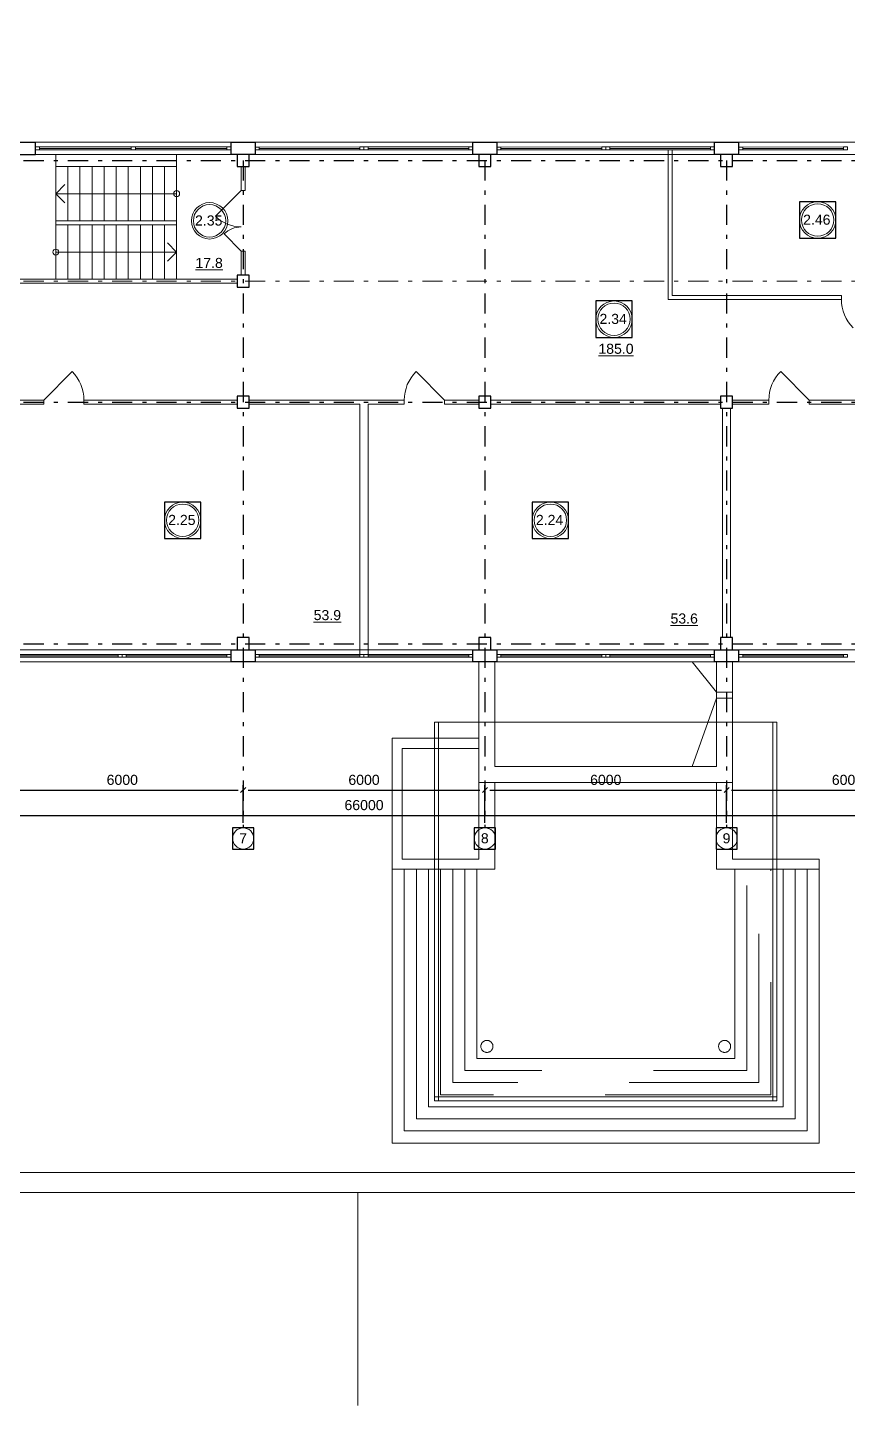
# Model space of a CAD drawing. Header units: metres. Extents: x -5 to 574, y -5 to 79.
# Drawn here: x 420.3 to 440.65, y -5.29 to 28.93 of the extents above; entities that cross this region are included whole.
import ezdxf
from ezdxf.enums import TextEntityAlignment as Align

# ---------------------------------------------------------------- set-up
doc = ezdxf.new("R2010")
doc.units = ezdxf.units.M
doc.header["$MEASUREMENT"] = 0
doc.linetypes.add('( Dashdot )', pattern=[1.001, 0.5, -0.25, 0.001, -0.25])
doc.linetypes.add('DGN Style 3', pattern=[9.681301, 6.915215, -2.766086])
doc.layers.get('DEFPOINTS').update_dxf_attribs({"lineweight": 0})
doc.layers.add('Level 50', color=7, linetype='Continuous', lineweight=0)
doc.layers.add('YOLO_TABLE', color=1, linetype='Continuous')
doc.styles.add('Standard_0', font='arial.ttf')
doc.styles.add('Style-Arial', font='arial.ttf')
doc.dimstyles.get("Standard").update_dxf_attribs({"dimtxt": 0.00018, "dimasz": 0.00018, "dimexe": 0.0002, "dimexo": 0.0625, "dimgap": 9e-05, "dimtad": 0, "dimtih": 1, "dimtoh": 1, "dimdec": 4, "dimlfac": 1000, "dimzin": 0, "dimdsep": 46, "dimtxsty": 'Standard_0', "dimcen": 9e-05, "dimadec": 0, "dimazin": 0, "dimtfac": 1, "dimtdec": 4, "dimtofl": 0, "dimtmove": 0, "dimatfit": 0, "dimfxl": 0.01, "dimfxlon": 1, "dimtolj": 1, "dimtzin": 0, "dimarcsym": 0})

# ---------------------------------------------------------------- blocks, each defined once
blk = doc.blocks.new('*U29')
at = {"color": 7, "linetype": 'Continuous', "lineweight": 0}
blk.add_line((0, -34.987), (0, -29.7), dxfattribs=at)
at = {"color": 7, "linetype": 'Continuous', "lineweight": 0, "flags": 128}
blk.add_lwpolyline([(42.05, 29.7), (42.05, -29.7), (-42.05, -29.7), (-42.05, 29.7), (42.05, 29.7)], close=True, dxfattribs=at)
at = {"layer": 'Level 50', "color": 7, "linetype": 'Continuous', "lineweight": 13}
blk.add_line((41.55, -29.2), (-41.25, -29.2), dxfattribs=at)
blk = doc.blocks.new('_Oblique-1')
at = {"color": 0, "linetype": 'ByBlock', "lineweight": -2}
blk.add_line((0.5, 0.5), (-0.5, -0.5), dxfattribs=at)
blk = doc.blocks.new('*D247')
at = {"color": 0, "linetype": 'Continuous', "lineweight": -2, "transparency": 16777216}
for p, q in [((395.651, 9.181), (395.651, 9.491)), ((395.776, 9.366), (461.526, 9.366)), ((461.651, 9.181), (461.651, 9.491))]:
    blk.add_line(p, q, dxfattribs=at)
at = {"layer": 'DEFPOINTS', "color": 0, "linetype": 'Continuous', "lineweight": 0, "transparency": 16777216}
for p in [(461.651, 9.366), (395.651, 9.056), (461.651, 9.056)]:
    blk.add_point(p, dxfattribs=at)
at = {"color": 0, "linetype": 'Continuous', "lineweight": -2, "transparency": 16777216, "xscale": 0.125, "yscale": 0.125, "zscale": 0.125, "rotation": 180}
blk.add_blockref('_Oblique-1', (395.651, 9.366), dxfattribs=at)
at = {"color": 0, "linetype": 'Continuous', "lineweight": -2, "transparency": 16777216, "xscale": 0.125, "yscale": 0.125, "zscale": 0.125}
blk.add_blockref('_Oblique-1', (461.651, 9.366), dxfattribs=at)
at = {"color": 0, "linetype": 'Continuous', "lineweight": 0, "transparency": 16777216, "insert": (428.651, 9.619), "char_height": 0.25, "attachment_point": 5, "style": 'Style-Arial'}
blk.add_mtext('\\A1;66000', dxfattribs=at)
blk = doc.blocks.new('*D458')
at = {"color": 0, "linetype": 'Continuous', "lineweight": -2, "transparency": 16777216}
for p, q in [((419.651, 9.181), (419.651, 10.119)), ((419.776, 9.994), (425.526, 9.994)), ((425.651, 9.181), (425.651, 10.119))]:
    blk.add_line(p, q, dxfattribs=at)
at = {"layer": 'DEFPOINTS', "color": 0, "linetype": 'Continuous', "lineweight": 0, "transparency": 16777216}
for p in [(425.651, 9.994), (419.651, 9.056), (425.651, 9.056)]:
    blk.add_point(p, dxfattribs=at)
at = {"color": 0, "linetype": 'Continuous', "lineweight": -2, "transparency": 16777216, "xscale": 0.125, "yscale": 0.125, "zscale": 0.125, "rotation": 180}
blk.add_blockref('_Oblique-1', (419.651, 9.994), dxfattribs=at)
at = {"color": 0, "linetype": 'Continuous', "lineweight": -2, "transparency": 16777216, "xscale": 0.125, "yscale": 0.125, "zscale": 0.125}
blk.add_blockref('_Oblique-1', (425.651, 9.994), dxfattribs=at)
at = {"color": 0, "linetype": 'Continuous', "lineweight": 0, "transparency": 16777216, "insert": (422.651, 10.246), "char_height": 0.25, "attachment_point": 5, "style": 'Style-Arial'}
blk.add_mtext('\\A1;6000', dxfattribs=at)
blk = doc.blocks.new('*D459')
at = {"color": 0, "linetype": 'Continuous', "lineweight": -2, "transparency": 16777216}
for p, q in [((425.651, 9.181), (425.651, 10.119)), ((425.776, 9.994), (431.526, 9.994)), ((431.651, 9.181), (431.651, 10.119))]:
    blk.add_line(p, q, dxfattribs=at)
at = {"layer": 'DEFPOINTS', "color": 0, "linetype": 'Continuous', "lineweight": 0, "transparency": 16777216}
for p in [(431.651, 9.994), (425.651, 9.056), (431.651, 9.056)]:
    blk.add_point(p, dxfattribs=at)
at = {"color": 0, "linetype": 'Continuous', "lineweight": -2, "transparency": 16777216, "xscale": 0.125, "yscale": 0.125, "zscale": 0.125, "rotation": 180}
blk.add_blockref('_Oblique-1', (425.651, 9.994), dxfattribs=at)
at = {"color": 0, "linetype": 'Continuous', "lineweight": -2, "transparency": 16777216, "xscale": 0.125, "yscale": 0.125, "zscale": 0.125}
blk.add_blockref('_Oblique-1', (431.651, 9.994), dxfattribs=at)
at = {"color": 0, "linetype": 'Continuous', "lineweight": 0, "transparency": 16777216, "insert": (428.651, 10.246), "char_height": 0.25, "attachment_point": 5, "style": 'Style-Arial'}
blk.add_mtext('\\A1;6000', dxfattribs=at)
blk = doc.blocks.new('*D460')
at = {"color": 0, "linetype": 'Continuous', "lineweight": -2, "transparency": 16777216}
for p, q in [((431.651, 9.181), (431.651, 10.119)), ((431.776, 9.994), (437.526, 9.994)), ((437.651, 9.181), (437.651, 10.119))]:
    blk.add_line(p, q, dxfattribs=at)
at = {"layer": 'DEFPOINTS', "color": 0, "linetype": 'Continuous', "lineweight": 0, "transparency": 16777216}
for p in [(437.651, 9.994), (431.651, 9.056), (437.651, 9.056)]:
    blk.add_point(p, dxfattribs=at)
at = {"color": 0, "linetype": 'Continuous', "lineweight": -2, "transparency": 16777216, "xscale": 0.125, "yscale": 0.125, "zscale": 0.125, "rotation": 180}
blk.add_blockref('_Oblique-1', (431.651, 9.994), dxfattribs=at)
at = {"color": 0, "linetype": 'Continuous', "lineweight": -2, "transparency": 16777216, "xscale": 0.125, "yscale": 0.125, "zscale": 0.125}
blk.add_blockref('_Oblique-1', (437.651, 9.994), dxfattribs=at)
at = {"color": 0, "linetype": 'Continuous', "lineweight": 0, "transparency": 16777216, "insert": (434.651, 10.246), "char_height": 0.25, "attachment_point": 5, "style": 'Style-Arial'}
blk.add_mtext('\\A1;6000', dxfattribs=at)
blk = doc.blocks.new('*D461')
at = {"color": 0, "linetype": 'Continuous', "lineweight": -2, "transparency": 16777216}
for p, q in [((437.651, 9.181), (437.651, 10.119)), ((437.776, 9.994), (443.526, 9.994)), ((443.651, 9.181), (443.651, 10.119))]:
    blk.add_line(p, q, dxfattribs=at)
at = {"layer": 'DEFPOINTS', "color": 0, "linetype": 'Continuous', "lineweight": 0, "transparency": 16777216}
for p in [(443.651, 9.994), (437.651, 9.056), (443.651, 9.056)]:
    blk.add_point(p, dxfattribs=at)
at = {"color": 0, "linetype": 'Continuous', "lineweight": -2, "transparency": 16777216, "xscale": 0.125, "yscale": 0.125, "zscale": 0.125, "rotation": 180}
blk.add_blockref('_Oblique-1', (437.651, 9.994), dxfattribs=at)
at = {"color": 0, "linetype": 'Continuous', "lineweight": -2, "transparency": 16777216, "xscale": 0.125, "yscale": 0.125, "zscale": 0.125}
blk.add_blockref('_Oblique-1', (443.651, 9.994), dxfattribs=at)
at = {"color": 0, "linetype": 'Continuous', "lineweight": 0, "transparency": 16777216, "insert": (440.651, 10.246), "char_height": 0.25, "attachment_point": 5, "style": 'Style-Arial'}
blk.add_mtext('\\A1;6000', dxfattribs=at)

msp = doc.modelspace()

# ---------------------------------------------------------------- linework, layer by layer
at = {"color": 7, "linetype": 'Continuous', "lineweight": 30}
for p in [(420.09957361, 26.07893372), (420.49957361, 25.77893372)]:
    msp.add_line(p, (420.49957361, 26.07893372), dxfattribs=at)
at = {"color": 7, "linetype": 'Continuous', "lineweight": 13}
for p, q in [((420.49957361, 25.77893372), (420.99957361, 25.77893372)), ((420.99957361, 25.47893372), (420.99957361, 25.77893372)), ((423.99957361, 22.67893372), (423.99957361, 25.77893372)), ((425.34957361, 25.77893372), (423.99957361, 25.77893372)), ((420.99957361, 22.69893372), (420.99957361, 25.47893372)), ((425.59957361, 24.87893372), (424.96317751, 24.24253762)), ((425.59957361, 24.87893372), (425.69957361, 24.87893372)), ((423.99957361, 24.12893372), (420.99957361, 24.12893372)), ((425.59957361, 23.37893372), (425.17530954, 23.80319779)), ((425.59957361, 23.37893372), (425.69957361, 23.37893372)), ((440.49957361, 22.27893372), (440.49957361, 22.17893372)), ((420.69957361, 19.67893372), (420.69957361, 19.57893372)), ((421.69957361, 19.67893372), (421.69957361, 19.57893372)), ((429.64957361, 19.67893372), (429.64957361, 19.57893372)), ((430.64957361, 19.67893372), (430.64957361, 19.57893372)), ((438.69957361, 19.67893372), (438.69957361, 19.57893372)), ((439.69957361, 19.67893372), (439.69957361, 19.57893372)), ((431.49957361, 13.17893372), (431.49957361, 11.67893372)), ((431.89957361, 13.17893372), (431.89957361, 11.67893372)), ((431.89957361, 13.17893372), (437.39957361, 13.17893372)), ((437.39957361, 12.42893372), (436.79750983, 13.17893372)), ((437.39957361, 11.67893372), (437.39957361, 13.17893372)), ((437.79957361, 11.67893372), (437.79957361, 13.17893372)), ((437.39957361, 12.27893372), (436.79750983, 10.57893372)), ((430.40116152, 2.27893372), (430.40116152, 11.67893372)), ((438.90116152, 11.67893372), (430.40116152, 11.67893372)), ((430.50116152, 2.27893372), (430.50116152, 11.67893372)), ((431.89957361, 11.67893372), (431.89957361, 10.57893372)), ((437.39957361, 11.67893372), (437.39957361, 10.57893372)), ((438.80116152, 2.27893372), (438.80116152, 11.67893372)), ((438.90116152, 2.27893372), (438.90116152, 11.67893372)), ((431.89957361, 10.57893372), (437.39957361, 10.57893372)), ((438.90116152, 2.37893372), (430.40116152, 2.37893372)), ((438.90116152, 2.27893372), (430.40116152, 2.27893372))]:
    msp.add_line(p, q, dxfattribs=at)
at = {"color": 7, "linetype": 'Continuous', "lineweight": 0}
for p, q in [((422.87457361, 25.92893372), (420.59957361, 25.92893372)), ((425.24957361, 25.92893372), (422.97457361, 25.92893372)), ((428.54957361, 25.92893372), (426.04960433, 25.92673921)), ((431.24957361, 25.92893372), (428.74957361, 25.92893372)), ((434.54957361, 25.92893372), (432.04960433, 25.92673921)), ((437.24957361, 25.92893372), (434.74957361, 25.92893372)), ((440.54957361, 25.92893372), (438.04960433, 25.92673921)), ((421.29957361, 24.12893372), (421.29957361, 25.47893372)), ((421.59957361, 24.12893372), (421.59957361, 25.47893372)), ((421.89957361, 24.12893372), (421.89957361, 25.47893372)), ((422.19957361, 24.12893372), (422.19957361, 25.47893372)), ((422.49957361, 24.12893372), (422.49957361, 25.47893372)), ((422.79957361, 24.12893372), (422.79957361, 25.47893372)), ((423.09957361, 24.12893372), (423.09957361, 25.47893372)), ((423.39957361, 24.12893372), (423.39957361, 25.47893372)), ((423.69957361, 24.12893372), (423.69957361, 25.47893372)), ((421.22675434, 25.03111445), (420.99957361, 24.80393372)), ((423.99957361, 24.80393372), (420.99957361, 24.80393372)), ((421.22675434, 24.57675299), (420.99957361, 24.80393372)), ((421.29957361, 22.67893372), (421.29957361, 24.02893372)), ((421.59957361, 22.67893372), (421.59957361, 24.02893372)), ((421.89957361, 22.67893372), (421.89957361, 24.02893372)), ((422.19957361, 22.67893372), (422.19957361, 24.02893372)), ((422.49957361, 22.67893372), (422.49957361, 24.02893372)), ((422.79957361, 22.67893372), (422.79957361, 24.02893372)), ((423.09957361, 22.67893372), (423.09957361, 24.02893372)), ((423.39957361, 22.67893372), (423.39957361, 24.02893372)), ((423.69957361, 22.67893372), (423.69957361, 24.02893372)), ((420.99957361, 23.35393372), (423.99957361, 23.35393372)), ((423.77239288, 23.58111445), (423.99957361, 23.35393372)), ((423.77239288, 23.12675299), (423.99957361, 23.35393372)), ((422.54957361, 13.32893372), (420.04960433, 13.32673921)), ((425.24957361, 13.32893372), (422.74957361, 13.32893372)), ((428.54957361, 13.32893372), (426.04960433, 13.32673921)), ((431.24957361, 13.32893372), (428.74957361, 13.32893372)), ((434.54957361, 13.32893372), (432.04960433, 13.32673921)), ((437.24957361, 13.32893372), (434.74957361, 13.32893372)), ((440.54957361, 13.32893372), (438.04960433, 13.32673921)), ((429.35116152, 11.27893372), (429.35116152, 1.22893372)), ((429.35116152, 11.27893372), (430.40116152, 11.27893372)), ((429.60116152, 11.02893372), (429.60116152, 8.27893372)), ((429.60116152, 11.02893372), (430.40116152, 11.02893372)), ((429.60116152, 8.27893372), (430.40116152, 8.27893372)), ((438.90116152, 8.27893372), (439.9479857, 8.27893372)), ((439.95116152, 8.27893372), (439.95116152, 1.22893372)), ((429.35116152, 8.02893372), (430.40116152, 8.02893372)), ((438.90116152, 8.02893372), (439.95116152, 8.02893372)), ((429.35116152, 1.22893372), (439.95116152, 1.22893372))]:
    msp.add_line(p, q, dxfattribs=at)
at = {"color": 1, "linetype": '( Dashdot )'}
for p, q in [((392.69957361, 25.62893372), (464.59957361, 25.62893372)), ((425.65116152, 25.62893372), (425.65116152, 9.05551876)), ((431.65116152, 25.62893372), (431.65116152, 9.05551876)), ((437.65116152, 25.62893372), (437.65116152, 9.05551876)), ((392.69957361, 19.62893372), (464.59957361, 19.62893372)), ((392.69957361, 13.62893372), (464.59957361, 13.62893372))]:
    msp.add_line(p, q, dxfattribs=at)
at = {"color": 1, "linetype": '( Dashdot )', "lineweight": 0}
msp.add_line((392.69957361, 22.62893372), (464.59957361, 22.62893372), dxfattribs=at)
at = {"color": 7, "lineweight": 13, "extrusion": (0, 0, -1)}
msp.add_line((420.69957361, 19.67893372), (421.40668039, 20.3860405), dxfattribs=at)
at = {"color": 7, "lineweight": 13}
for p, q in [((430.64957361, 19.67893372), (429.94246683, 20.3860405)), ((439.69957361, 19.67893372), (438.99246683, 20.3860405))]:
    msp.add_line(p, q, dxfattribs=at)
at = {"color": 7, "linetype": 'DGN Style 3', "lineweight": 0}
for p, q in [((431.49957361, 11.67893372), (431.49957361, 10.17893372)), ((437.79957361, 10.17893372), (437.79957361, 11.67893372)), ((430.40116152, 11.27893372), (431.49957361, 11.27893372)), ((430.40116152, 11.02893372), (431.49957361, 11.02893372)), ((431.49957361, 10.17893372), (431.49957361, 8.27893372)), ((431.49957361, 10.17893372), (431.89957361, 10.17893372)), ((431.89957361, 10.17893372), (431.89957361, 8.02893372)), ((431.89957361, 10.17893372), (437.39957361, 10.17893372)), ((437.39957361, 10.17893372), (437.39957361, 8.02893372)), ((437.39957361, 10.17893372), (437.79957361, 10.17893372)), ((437.79957361, 10.17893372), (437.79957361, 8.27893372)), ((430.40116152, 8.27893372), (431.49957361, 8.27893372)), ((437.79957361, 8.27893372), (438.90116152, 8.27893372)), ((430.40116152, 8.02893372), (431.89957361, 8.02893372)), ((431.45116152, 8.02893372), (431.45116152, 3.32893372)), ((437.39957361, 8.02893372), (438.90116152, 8.02893372)), ((437.85116152, 8.02893372), (437.85116152, 3.32893372)), ((431.45116152, 3.32893372), (437.85116152, 3.32893372))]:
    msp.add_line(p, q, dxfattribs=at)
at = {"color": 7, "linetype": 'Continuous', "lineweight": 30, "flags": 128}
msp.add_lwpolyline([(419.79957361, 26.47893372), (419.79957361, 25.77893372), (420.49957361, 25.77893372)], dxfattribs=at)
at = {"color": 7, "linetype": 'Continuous', "lineweight": 0, "flags": 128}
for points in [[(420.49957361, 26.07893372), (425.34957361, 26.07893372), (425.34957361, 25.77893372), (420.49957361, 25.77893372), (420.49957361, 26.07893372)], [(425.94957361, 26.07893372), (431.34957361, 26.07893372), (431.34957361, 25.77893372), (425.94957361, 25.77893372), (425.94957361, 26.07893372)], [(431.94957361, 26.07893372), (437.34957361, 26.07893372), (437.34957361, 25.77893372), (431.94957361, 25.77893372), (431.94957361, 26.07893372)], [(437.94957361, 26.07893372), (443.34957361, 26.07893372), (443.34957361, 25.77893372), (437.94957361, 25.77893372), (437.94957361, 26.07893372)], [(420.59957361, 25.96393372), (425.24957361, 25.96393372), (425.24957361, 25.89393372), (420.59957361, 25.89393372), (420.59957361, 25.96393372)], [(426.04957361, 25.96173918), (428.54957361, 25.96393372), (428.54963506, 25.89393377), (426.04963506, 25.89173923), (426.04957361, 25.96173918)], [(428.74957361, 25.96393372), (431.24957361, 25.96393372), (431.24957361, 25.89393372), (428.74957361, 25.89393372), (428.74957361, 25.96393372)], [(432.04957361, 25.96173918), (434.54957361, 25.96393372), (434.54963506, 25.89393377), (432.04963506, 25.89173923), (432.04957361, 25.96173918)], [(434.74957361, 25.96393372), (437.24957361, 25.96393372), (437.24957361, 25.89393372), (434.74957361, 25.89393372), (434.74957361, 25.96393372)], [(438.04957361, 25.96173918), (440.54957361, 25.96393372), (440.54963506, 25.89393377), (438.04963506, 25.89173923), (438.04957361, 25.96173918)], [(419.94957361, 13.47893372), (425.34957361, 13.47893372), (425.34957361, 13.17893372), (419.94957361, 13.17893372), (419.94957361, 13.47893372)], [(420.04957361, 13.36173918), (422.54957361, 13.36393372), (422.54963506, 13.29393377), (420.04963506, 13.29173923), (420.04957361, 13.36173918)], [(422.74957361, 13.36393372), (425.24957361, 13.36393372), (425.24957361, 13.29393372), (422.74957361, 13.29393372), (422.74957361, 13.36393372)], [(425.94957361, 13.47893372), (431.34957361, 13.47893372), (431.34957361, 13.17893372), (425.94957361, 13.17893372), (425.94957361, 13.47893372)], [(426.04957361, 13.36173918), (428.54957361, 13.36393372), (428.54963506, 13.29393377), (426.04963506, 13.29173923), (426.04957361, 13.36173918)], [(428.74957361, 13.36393372), (431.24957361, 13.36393372), (431.24957361, 13.29393372), (428.74957361, 13.29393372), (428.74957361, 13.36393372)], [(431.94957361, 13.47893372), (437.34957361, 13.47893372), (437.34957361, 13.17893372), (431.94957361, 13.17893372), (431.94957361, 13.47893372)], [(432.04957361, 13.36173918), (434.54957361, 13.36393372), (434.54963506, 13.29393377), (432.04963506, 13.29173923), (432.04957361, 13.36173918)], [(434.74957361, 13.36393372), (437.24957361, 13.36393372), (437.24957361, 13.29393372), (434.74957361, 13.29393372), (434.74957361, 13.36393372)], [(437.94957361, 13.47893372), (443.34957361, 13.47893372), (443.34957361, 13.17893372), (437.94957361, 13.17893372), (437.94957361, 13.47893372)], [(438.04957361, 13.36173918), (440.54957361, 13.36393372), (440.54963506, 13.29393377), (438.04963506, 13.29173923), (438.04957361, 13.36173918)]]:
    msp.add_lwpolyline(points, close=True, dxfattribs=at)
at = {"color": 7, "linetype": 'Continuous', "lineweight": 30, "flags": 128}
for points in [[(425.94957361, 25.77893372), (425.34957361, 25.77893372), (425.34957361, 26.07893372), (425.94957361, 26.07893372), (425.94957361, 25.77893372)], [(431.94957361, 25.77893372), (431.34957361, 25.77893372), (431.34957361, 26.07893372), (431.94957361, 26.07893372), (431.94957361, 25.77893372)], [(437.94957361, 25.77893372), (437.34957361, 25.77893372), (437.34957361, 26.07893372), (437.94957361, 26.07893372), (437.94957361, 25.77893372)], [(425.49957361, 25.77893372), (425.49957361, 25.47893372), (425.79957361, 25.47893372), (425.79957361, 25.77893372), (425.49957361, 25.77893372)], [(431.49957361, 25.77893372), (431.49957361, 25.47893372), (431.79957361, 25.47893372), (431.79957361, 25.77893372), (431.49957361, 25.77893372)], [(437.49957361, 25.77893372), (437.49957361, 25.47893372), (437.79957361, 25.47893372), (437.79957361, 25.77893372), (437.49957361, 25.77893372)], [(425.49957361, 22.77893372), (425.49957361, 22.47893372), (425.79957361, 22.47893372), (425.79957361, 22.77893372), (425.49957361, 22.77893372)], [(425.49957361, 19.77893372), (425.49957361, 19.47893372), (425.79957361, 19.47893372), (425.79957361, 19.77893372), (425.49957361, 19.77893372)], [(431.49957361, 19.77893372), (431.49957361, 19.47893372), (431.79957361, 19.47893372), (431.79957361, 19.77893372), (431.49957361, 19.77893372)], [(437.49957361, 19.77893372), (437.49957361, 19.47893372), (437.79957361, 19.47893372), (437.79957361, 19.77893372), (437.49957361, 19.77893372)], [(425.49957361, 13.77893372), (425.49957361, 13.47893372), (425.79957361, 13.47893372), (425.79957361, 13.77893372), (425.49957361, 13.77893372)], [(431.49957361, 13.77893372), (431.49957361, 13.47893372), (431.79957361, 13.47893372), (431.79957361, 13.77893372), (431.49957361, 13.77893372)], [(437.49957361, 13.77893372), (437.49957361, 13.47893372), (437.79957361, 13.47893372), (437.79957361, 13.77893372), (437.49957361, 13.77893372)], [(425.94957361, 13.17893372), (425.34957361, 13.17893372), (425.34957361, 13.47893372), (425.94957361, 13.47893372), (425.94957361, 13.17893372)], [(431.94957361, 13.17893372), (431.34957361, 13.17893372), (431.34957361, 13.47893372), (431.94957361, 13.47893372), (431.94957361, 13.17893372)], [(437.94957361, 13.17893372), (437.34957361, 13.17893372), (437.34957361, 13.47893372), (437.94957361, 13.47893372), (437.94957361, 13.17893372)]]:
    msp.add_lwpolyline(points, close=True, dxfattribs=at)
at = {"color": 7, "linetype": 'Continuous', "lineweight": 13, "flags": 128}
for points in [[(420.49957361, 25.96393372), (420.59957361, 25.96393372), (420.59957361, 25.89393372), (420.49957361, 25.89393372), (420.49957361, 25.96393372)], [(422.87457361, 25.96393372), (422.97457361, 25.96393372), (422.97457361, 25.89393372), (422.87457361, 25.89393372), (422.87457361, 25.96393372)], [(425.24957361, 25.96393372), (425.34957361, 25.96393372), (425.34957361, 25.89393372), (425.24957361, 25.89393372), (425.24957361, 25.96393372)], [(425.94957361, 25.96173918), (426.04957361, 25.96173918), (426.04957361, 25.89173918), (425.94957361, 25.89173918), (425.94957361, 25.96173918)], [(428.54957361, 25.96393372), (428.64957361, 25.96393372), (428.64957361, 25.89393372), (428.54957361, 25.89393372), (428.54957361, 25.96393372)], [(428.64957361, 25.96393372), (428.74957361, 25.96393372), (428.74957361, 25.89393372), (428.64957361, 25.89393372), (428.64957361, 25.96393372)], [(431.24957361, 25.96393372), (431.34957361, 25.96393372), (431.34957361, 25.89393372), (431.24957361, 25.89393372), (431.24957361, 25.96393372)], [(431.94957361, 25.96173918), (432.04957361, 25.96173918), (432.04957361, 25.89173918), (431.94957361, 25.89173918), (431.94957361, 25.96173918)], [(434.54957361, 25.96393372), (434.64957361, 25.96393372), (434.64957361, 25.89393372), (434.54957361, 25.89393372), (434.54957361, 25.96393372)], [(434.64957361, 25.96393372), (434.74957361, 25.96393372), (434.74957361, 25.89393372), (434.64957361, 25.89393372), (434.64957361, 25.96393372)], [(437.24957361, 25.96393372), (437.34957361, 25.96393372), (437.34957361, 25.89393372), (437.24957361, 25.89393372), (437.24957361, 25.96393372)], [(437.94957361, 25.96173918), (438.04957361, 25.96173918), (438.04957361, 25.89173918), (437.94957361, 25.89173918), (437.94957361, 25.96173918)], [(440.54957361, 25.96393372), (440.64957361, 25.96393372), (440.64957361, 25.89393372), (440.54957361, 25.89393372), (440.54957361, 25.96393372)], [(431.79957361, 19.67893372), (437.49957361, 19.67893372), (437.49957361, 19.57893372), (431.79957361, 19.57893372), (431.79957361, 19.67893372)], [(437.74957361, 13.77893372), (437.74957361, 19.47893372), (437.54957361, 19.47893372), (437.54957361, 13.77893372), (437.74957361, 13.77893372)], [(422.54957361, 13.36393372), (422.64957361, 13.36393372), (422.64957361, 13.29393372), (422.54957361, 13.29393372), (422.54957361, 13.36393372)], [(422.64957361, 13.36393372), (422.74957361, 13.36393372), (422.74957361, 13.29393372), (422.64957361, 13.29393372), (422.64957361, 13.36393372)], [(425.24957361, 13.36393372), (425.34957361, 13.36393372), (425.34957361, 13.29393372), (425.24957361, 13.29393372), (425.24957361, 13.36393372)], [(425.94957361, 13.36173918), (426.04957361, 13.36173918), (426.04957361, 13.29173918), (425.94957361, 13.29173918), (425.94957361, 13.36173918)], [(428.54957361, 13.36393372), (428.64957361, 13.36393372), (428.64957361, 13.29393372), (428.54957361, 13.29393372), (428.54957361, 13.36393372)], [(428.64957361, 13.36393372), (428.74957361, 13.36393372), (428.74957361, 13.29393372), (428.64957361, 13.29393372), (428.64957361, 13.36393372)], [(431.24957361, 13.36393372), (431.34957361, 13.36393372), (431.34957361, 13.29393372), (431.24957361, 13.29393372), (431.24957361, 13.36393372)], [(431.94957361, 13.36173918), (432.04957361, 13.36173918), (432.04957361, 13.29173918), (431.94957361, 13.29173918), (431.94957361, 13.36173918)], [(434.54957361, 13.36393372), (434.64957361, 13.36393372), (434.64957361, 13.29393372), (434.54957361, 13.29393372), (434.54957361, 13.36393372)], [(434.64957361, 13.36393372), (434.74957361, 13.36393372), (434.74957361, 13.29393372), (434.64957361, 13.29393372), (434.64957361, 13.36393372)], [(437.24957361, 13.36393372), (437.34957361, 13.36393372), (437.34957361, 13.29393372), (437.24957361, 13.29393372), (437.24957361, 13.36393372)], [(437.94957361, 13.36173918), (438.04957361, 13.36173918), (438.04957361, 13.29173918), (437.94957361, 13.29173918), (437.94957361, 13.36173918)], [(440.54957361, 13.36393372), (440.64957361, 13.36393372), (440.64957361, 13.29393372), (440.54957361, 13.29393372), (440.54957361, 13.36393372)], [(437.39957361, 12.42893372), (437.79957361, 12.42893372), (437.79957361, 12.27893372), (437.39957361, 12.27893372), (437.39957361, 12.42893372)]]:
    msp.add_lwpolyline(points, close=True, dxfattribs=at)
for points in [[(436.19957361, 25.89393372), (436.19957361, 22.17893372)], [(436.29957361, 25.89393372), (436.29957361, 22.27893372)], [(423.99957361, 25.47893372), (420.99957361, 25.47893372)], [(425.69957361, 24.87893372), (425.69957361, 25.47893372), (425.59957361, 25.47893372), (425.59957361, 24.87893372)], [(423.99957361, 24.02893372), (420.99957361, 24.02893372)], [(425.59957361, 23.37893372), (425.59957361, 22.77893372), (425.69957361, 22.77893372), (425.69957361, 23.37893372)], [(425.49957361, 22.67893372), (419.79957361, 22.67893372), (419.79957361, 22.57893372), (425.49957361, 22.57893372)], [(440.49957361, 22.27893372), (436.29957361, 22.27893372)], [(440.49957361, 22.17893372), (436.19957361, 22.17893372)], [(420.69957361, 19.57893372), (419.79957361, 19.57893372), (419.79957361, 19.67893372), (420.69957361, 19.67893372)], [(421.69957361, 19.67893372), (425.49957361, 19.67893372), (425.49957361, 19.57893372), (421.69957361, 19.57893372)], [(428.54957361, 19.57893372), (425.79957361, 19.57893372), (425.79957361, 19.67893372), (429.64957361, 19.67893372)], [(428.54957361, 19.57893372), (428.54957361, 13.36393372), (428.74957361, 13.36393372), (428.74957361, 19.57893372)], [(429.64957361, 19.57893372), (428.74957361, 19.57893372)], [(430.64957361, 19.67893372), (431.49957361, 19.67893372), (431.49957361, 19.57893372), (430.64957361, 19.57893372)], [(438.69957361, 19.57893372), (437.79957361, 19.57893372), (437.79957361, 19.67893372), (438.69957361, 19.67893372)], [(439.69957361, 19.67893372), (443.49957361, 19.67893372), (443.49957361, 19.57893372), (439.69957361, 19.57893372)]]:
    msp.add_lwpolyline(points, dxfattribs=at)
at = {"color": 7, "linetype": 'Continuous', "lineweight": 0, "flags": 128}
for points in [[(429.65116152, 8.02893372), (429.65116152, 1.52893372), (439.65116152, 1.52893372), (439.65116152, 8.02893372)], [(429.95116152, 8.02893372), (429.95116152, 1.82893372), (439.35116152, 1.82893372), (439.35116152, 8.02893372)], [(430.25116152, 8.02893372), (430.25116152, 2.12893372), (439.05116152, 2.12893372), (439.05116152, 8.02893372)]]:
    msp.add_lwpolyline(points, dxfattribs=at)
at = {"color": 7, "linetype": 'DGN Style 3', "lineweight": 0, "flags": 128}
for points in [[(430.55116152, 8.02893372), (430.55116152, 2.42893372), (438.75116152, 2.42893372), (438.75116152, 8.02893372)], [(430.85116152, 8.02893372), (430.85116152, 2.72893372), (438.45116152, 2.72893372), (438.45116152, 8.02893372)], [(431.15116152, 8.02893372), (431.15116152, 3.02893372), (438.15116152, 3.02893372), (438.15116152, 8.02893372)]]:
    msp.add_lwpolyline(points, dxfattribs=at)
at = {"color": 7, "linetype": 'Continuous', "lineweight": 0}
for centre in [(423.99957361, 24.80393372), (420.99957361, 23.35393372)]:
    msp.add_circle(centre, 0.07327717, dxfattribs=at)
at = {"color": 7, "linetype": 'Continuous', "lineweight": 13}
for centre, radius in [((424.8170263, 24.12989858), 0.45201344), ((424.8170263, 24.12989858), 0.40201344), ((439.91032735, 24.15044297), 0.45201344), ((439.91032735, 24.15044297), 0.40201344), ((434.85574824, 21.68683143), 0.45201344), ((434.85574824, 21.68683143), 0.40201344), ((424.15000399, 16.6948906), 0.45201344), ((433.27742811, 16.6948906), 0.45201344), ((424.15000399, 16.6948906), 0.40201344), ((433.27742811, 16.6948906), 0.40201344), ((425.65116152, 8.79216332), 0.26335544), ((431.65116152, 8.79216332), 0.26335544), ((437.65116152, 8.79216332), 0.26335544)]:
    msp.add_circle(centre, radius, dxfattribs=at)
at = {"color": 7, "linetype": 'DGN Style 3', "lineweight": 0}
for centre in [(431.70116152, 3.62893372), (437.60116152, 3.62893372)]:
    msp.add_circle(centre, 0.15, dxfattribs=at)
at = {"color": 7, "linetype": 'Continuous', "lineweight": 0}
for centre, radius, start, end in [((425.59957361, 24.87893372), 0.9, 225, 270), ((425.59957361, 23.37893372), 0.6, 90, 135)]:
    msp.add_arc(centre, radius, start, end, dxfattribs=at)
at = {"color": 7, "lineweight": 0, "extrusion": (0, 0, -1)}
for centre, start, end in [((-441.49957361, 22.17893372), 315, 360), ((-420.69957361, 19.67893372), 135, 180)]:
    msp.add_arc(centre, 1, start, end, dxfattribs=at)
at = {"color": 7, "lineweight": 0}
for centre in [(430.64957361, 19.67893372), (439.69957361, 19.67893372)]:
    msp.add_arc(centre, 1, 135, 180, dxfattribs=at)
at = {"layer": 'YOLO_TABLE'}
for points in [[(439.45831391, 23.69842953), (440.3623408, 23.69842953), (440.3623408, 24.60245642), (439.45831391, 24.60245642)], [(434.40373479, 21.23481799), (435.30776168, 21.23481799), (435.30776168, 22.13884487), (434.40373479, 22.13884487)], [(423.69799055, 16.24287716), (424.60201743, 16.24287716), (424.60201743, 17.14690404), (423.69799055, 17.14690404)], [(432.82541467, 16.24287716), (433.72944155, 16.24287716), (433.72944155, 17.14690404), (432.82541467, 17.14690404)], [(425.38780608, 8.52880787), (425.91451697, 8.52880787), (425.91451697, 9.05551876), (425.38780608, 9.05551876)], [(431.38780608, 8.52880787), (431.91451697, 8.52880787), (431.91451697, 9.05551876), (431.38780608, 9.05551876)], [(437.38780608, 8.52880787), (437.91451697, 8.52880787), (437.91451697, 9.05551876), (437.38780608, 9.05551876)]]:
    msp.add_lwpolyline(points, close=True, dxfattribs=at)

# ---------------------------------------------------------------- block references
at = {"layer": 'Level 50', "color": 7, "linetype": 'Continuous', "lineweight": 13}
msp.add_blockref('*U29', (428.50114958, 29.69999445), dxfattribs=at)

# ---------------------------------------------------------------- texts
at = {"color": 7, "linetype": 'Continuous', "lineweight": 13, "style": 'Style-Arial'}
for s, p in [('2.35', (424.45634793, 24.26264821)), ('2.46', (439.54964898, 24.28319261)), ('%%u17.8%%U', (424.46559264, 23.20902974)), ('2.34', (434.49506986, 21.81958107)), ('%%u185.0%%U', (434.46813727, 21.07716153)), ('2.25', (423.78932562, 16.82764024)), ('2.24', (432.91674973, 16.82764024)), ('%%u53.9%%U', (427.40082906, 14.46387181)), ('%%u53.6%%U', (436.25821323, 14.37936741))]:
    msp.add_text(s, height=0.25, dxfattribs=at).set_placement(p, align=Align.TOP_LEFT)
at = {"color": 7, "linetype": 'Continuous', "lineweight": 30, "style": 'Style-Arial'}
for s, p in [('7', (425.5514687, 8.92142595)), ('8', (431.5514687, 8.92142595)), ('9', (437.5514687, 8.92142595))]:
    msp.add_text(s, height=0.25, dxfattribs=at).set_placement(p, align=Align.TOP_LEFT)

# ---------------------------------------------------------------- dimensions: what is measured, and where the dimension line sits
at = {"color": 5, "linetype": 'Continuous', "lineweight": 0}
for base, p1, p2, picture, middle in [((425.65116152, 9.99357046), (419.65116152, 9.05551876), (425.65116152, 9.05551876), '*D458', (422.65116152, 10.24621371)), ((431.65116152, 9.99357046), (425.65116152, 9.05551876), (431.65116152, 9.05551876), '*D459', (428.65116152, 10.24621371)), ((437.65116152, 9.99357046), (431.65116152, 9.05551876), (437.65116152, 9.05551876), '*D460', (434.65116152, 10.24621371)), ((443.65116152, 9.99357046), (437.65116152, 9.05551876), (443.65116152, 9.05551876), '*D461', (440.65116152, 10.24621371)), ((461.6511615243, 9.3664462328), (395.6511615243, 9.0555187597), (461.6511615243, 9.0555187597), '*D247', (428.6511615243, 9.6190894798))]:
    dim = msp.add_linear_dim(base=base, p1=p1, p2=p2, dimstyle='Standard', override={"dimtxt": 0.25, "dimasz": 0.125, "dimexe": 0.125, "dimexo": 0.125, "dimgap": 0.125, "dimtad": 1, "dimtih": 0, "dimtoh": 0, "dimzin": 11, "dimtxsty": 'Style-Arial', "dimblk": '_Oblique-1', "dimfxlon": 0, "dimfrac": 2, "dimtzin": 11}, dxfattribs=at)
    dim.commit()
    dim.dimension.update_dxf_attribs({"geometry": picture, "text_midpoint": middle})

doc.saveas('drawing.dxf')
